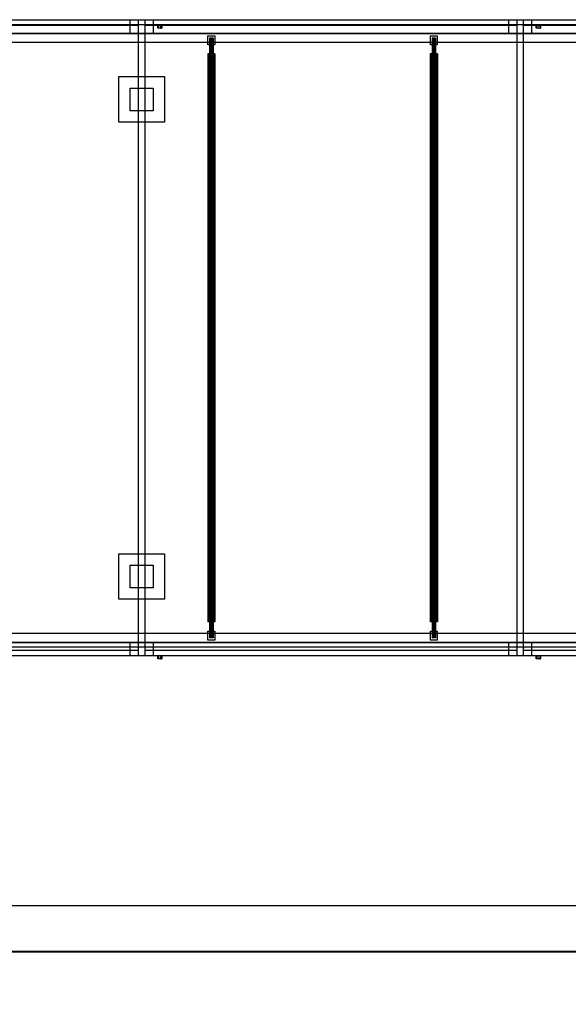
# Model space of a CAD drawing. Header units: millimetres. Extents: x -191664 to 191490, y -197311 to 10263.
# Drawn here: x 50514 to 52929, y -20972 to -16600 of the extents above; entities that cross this region are included whole.
import ezdxf

# ---------------------------------------------------------------- set-up
doc = ezdxf.new("R2010")
doc.units = ezdxf.units.MM
for name, color, linetype, lineweight in [('ACCESOS_PROPUESTOS', 30, 'Continuous', 0), ('COTAS_INSTALACION_P', 30, 'Continuous', 0), ('COTAS_O', 1, 'Continuous', 0), ('superior_secador', 7, 'Continuous', 0)]:
    doc.layers.add(name, color=color, linetype=linetype, lineweight=lineweight)
doc.dimstyles.new('PLANTA_100', dxfattribs={"dimtxt": 250, "dimasz": 150, "dimexe": 150, "dimexo": 80, "dimgap": 100, "dimtad": 1, "dimtih": 1, "dimtoh": 1, "dimdec": 1, "dimdsep": 46, "dimcen": 0.09, "dimclrd": 1, "dimclre": 1, "dimclrt": 1, "dimadec": 0, "dimazin": 0, "dimtfac": 1, "dimtdec": 4, "dimtofl": 0, "dimtmove": 0, "dimatfit": 3, "dimfxl": 1, "dimtolj": 1, "dimtzin": 0, "dimarcsym": 0})

# ---------------------------------------------------------------- blocks, each defined once
blk = doc.blocks.new('*D5')
at = {"layer": 'COTAS_INSTALACION_P', "color": 1, "lineweight": -2, "transparency": 16777216}
for p, q in [((-1000, -18080), (-1000, -25850)), ((60117.1, -18080), (60117.1, -25850)), ((-850, -25700), (59967.1, -25700))]:
    blk.add_line(p, q, dxfattribs=at)
at = {"layer": 'COTAS_INSTALACION_P', "color": 1, "transparency": 16777216}
for points in [[(-850, -25675), (-850, -25725), (-1000, -25700)], [(59967.1, -25675), (59967.1, -25725), (60117.1, -25700)]]:
    blk.add_solid(points, dxfattribs=at)
at = {"layer": 'Defpoints', "color": 0, "transparency": 16777216}
for p in [(-1000, -18000), (60117.1, -18000), (60117.1, -25700)]:
    blk.add_point(p, dxfattribs=at)
blk = doc.blocks.new('*D39')
at = {"layer": 'COTAS_O', "color": 1, "lineweight": -2, "transparency": 16777216}
for p, q in [((37717.1, -19480), (37717.1, -20850)), ((57717.1, -19480), (57717.1, -20850)), ((37867.1, -20700), (57567.1, -20700))]:
    blk.add_line(p, q, dxfattribs=at)
at = {"layer": 'COTAS_O', "color": 1, "transparency": 16777216}
for points in [[(37867.1, -20675), (37867.1, -20725), (37717.1, -20700)], [(57567.1, -20675), (57567.1, -20725), (57717.1, -20700)]]:
    blk.add_solid(points, dxfattribs=at)
at = {"layer": 'Defpoints', "color": 0, "transparency": 16777216}
for p in [(37717.1, -19400), (57717.1, -19400), (57717.1, -20700)]:
    blk.add_point(p, dxfattribs=at)

msp = doc.modelspace()

# ---------------------------------------------------------------- linework, layer by layer
at = {"layer": 'ACCESOS_PROPUESTOS'}
msp.add_line((60117.12, -20500), (-1000, -20500), dxfattribs=at)
at = {"layer": 'superior_secador', "color": 9, "true_color": 0xb8c6c1}
for p, q in [((37717.12, -16600), (57467.12, -16600)), ((51035.45, -16625), (51035.45, -19375)), ((51065.45, -19375), (51065.45, -16625)), ((52702.12, -16625), (52702.12, -19375)), ((52732.12, -19375), (52732.12, -16625)), ((57467.12, -19400), (37717.12, -19400))]:
    msp.add_line(p, q, dxfattribs=at)
at = {"layer": 'superior_secador', "color": 251, "true_color": 0x536a64}
for p, q in [((37717.12, -16600), (57717.12, -16600)), ((51000.45, -16660), (51000.45, -16600)), ((51000.45, -16600), (51100.45, -16600)), ((51100.45, -16600), (51100.45, -16660)), ((52667.12, -16660), (52667.12, -16600)), ((52667.12, -16600), (52767.12, -16600)), ((52767.12, -16600), (52767.12, -16660)), ((37717.12, -16620), (57717.12, -16620)), ((57717.12, -16660), (37717.12, -16660)), ((51100.45, -16660), (51000.45, -16660)), ((52767.12, -16660), (52667.12, -16660)), ((51000.45, -17000), (51000.45, -16900)), ((51000.45, -16900), (51100.45, -16900)), ((51100.45, -16900), (51100.45, -17000)), ((51100.45, -17000), (51000.45, -17000)), ((51000.45, -19100), (51000.45, -19000)), ((51000.45, -19000), (51100.45, -19000)), ((51100.45, -19000), (51100.45, -19100)), ((51100.45, -19100), (51000.45, -19100)), ((37717.12, -19340), (57717.12, -19340)), ((37717.12, -19360), (57717.12, -19360)), ((51000.45, -19400), (51000.45, -19340)), ((51000.45, -19340), (51100.45, -19340)), ((51100.45, -19340), (51100.45, -19400)), ((52667.12, -19400), (52667.12, -19340)), ((52667.12, -19340), (52767.12, -19340)), ((52767.12, -19340), (52767.12, -19400)), ((57717.12, -19400), (37717.12, -19400)), ((51100.45, -19400), (51000.45, -19400)), ((52767.12, -19400), (52667.12, -19400))]:
    msp.add_line(p, q, dxfattribs=at)
at = {"layer": 'superior_secador', "color": 254, "true_color": 0xd8e0dc}
for p, q in [((49398.78, -16600), (51035.45, -16600)), ((51035.45, -16600), (51035.45, -16625)), ((51065.45, -16625), (51065.45, -16600)), ((51065.45, -16600), (52702.12, -16600)), ((52702.12, -16600), (52702.12, -16625)), ((52732.12, -16625), (52732.12, -16600)), ((52732.12, -16600), (54368.78, -16600)), ((51035.45, -16625), (49398.78, -16625)), ((52702.12, -16625), (51065.45, -16625)), ((54368.78, -16625), (52732.12, -16625)), ((49398.78, -19375), (51035.45, -19375)), ((51035.45, -19400), (49398.78, -19400)), ((51035.45, -19375), (51035.45, -19400)), ((51065.45, -19400), (51065.45, -19375)), ((51065.45, -19375), (52702.12, -19375)), ((52702.12, -19400), (51065.45, -19400)), ((52702.12, -19375), (52702.12, -19400)), ((52732.12, -19400), (52732.12, -19375)), ((52732.12, -19375), (54368.78, -19375)), ((54368.78, -19400), (52732.12, -19400))]:
    msp.add_line(p, q, dxfattribs=at)
at = {"layer": 'superior_secador', "color": 43, "true_color": 0xe7bf45}
for p, q in [((51125.95, -16625), (51121.45, -16625)), ((51121.45, -16637), (51121.45, -16625)), ((51125.95, -16637), (51121.45, -16637)), ((51134.95, -16625), (51125.95, -16625)), ((51125.95, -16637), (51125.95, -16625)), ((51134.95, -16637), (51125.95, -16637)), ((51139.45, -16625), (51134.95, -16625)), ((51134.95, -16637), (51134.95, -16625)), ((51134.95, -16637), (51139.45, -16637)), ((51139.45, -16625), (51139.45, -16637)), ((52792.62, -16625), (52788.12, -16625)), ((52788.12, -16637), (52788.12, -16625)), ((52792.62, -16637), (52788.12, -16637)), ((52801.62, -16625), (52792.62, -16625)), ((52792.62, -16637), (52792.62, -16625)), ((52801.62, -16637), (52792.62, -16637)), ((52806.12, -16625), (52801.62, -16625)), ((52801.62, -16637), (52801.62, -16625)), ((52801.62, -16637), (52806.12, -16637)), ((52806.12, -16625), (52806.12, -16637)), ((51125.95, -19400), (51121.45, -19400)), ((51121.45, -19412), (51121.45, -19400)), ((51134.95, -19400), (51125.95, -19400)), ((51125.95, -19412), (51125.95, -19400)), ((51139.45, -19400), (51134.95, -19400)), ((51134.95, -19412), (51134.95, -19400)), ((51139.45, -19400), (51139.45, -19412)), ((52792.62, -19400), (52788.12, -19400)), ((52788.12, -19412), (52788.12, -19400)), ((52801.62, -19400), (52792.62, -19400)), ((52792.62, -19412), (52792.62, -19400)), ((52806.12, -19400), (52801.62, -19400)), ((52801.62, -19412), (52801.62, -19400)), ((52806.12, -19400), (52806.12, -19412)), ((51125.95, -19412), (51121.45, -19412)), ((51134.95, -19412), (51125.95, -19412)), ((51134.95, -19412), (51139.45, -19412)), ((52792.62, -19412), (52788.12, -19412)), ((52801.62, -19412), (52792.62, -19412)), ((52801.62, -19412), (52806.12, -19412))]:
    msp.add_line(p, q, dxfattribs=at)
at = {"layer": 'superior_secador', "color": 8, "true_color": 0x617680}
for p, q in [((38067.12, -16660), (57367.12, -16660)), ((57367.12, -16700), (38067.12, -16700)), ((51342.12, -16710), (51342.12, -16670)), ((51342.12, -16670), (51372.12, -16670)), ((51372.12, -16670), (51372.12, -16710)), ((52322.12, -16710), (52322.12, -16670)), ((52322.12, -16670), (52352.12, -16670)), ((52352.12, -16670), (52352.12, -16710)), ((51372.12, -16710), (51342.12, -16710)), ((52352.12, -16710), (52322.12, -16710)), ((38067.12, -19300), (57367.12, -19300)), ((51342.12, -19330), (51342.12, -19290)), ((51342.12, -19290), (51372.12, -19290)), ((51372.12, -19290), (51372.12, -19330)), ((52322.12, -19330), (52322.12, -19290)), ((52322.12, -19290), (52352.12, -19290)), ((52352.12, -19290), (52352.12, -19330)), ((57367.12, -19340), (38067.12, -19340)), ((51372.12, -19330), (51342.12, -19330)), ((52352.12, -19330), (52322.12, -19330))]:
    msp.add_line(p, q, dxfattribs=at)
at = {"layer": 'superior_secador', "color": 253, "true_color": 0xa4b0b5}
for p, q in [((51349.39, -16680), (51349.12, -16680)), ((51349.12, -16680), (51349.12, -19320)), ((51350.19, -16680), (51349.39, -16680)), ((51349.39, -16680), (51349.39, -19320)), ((51351.46, -16680), (51350.19, -16680)), ((51350.19, -16680), (51350.19, -19320)), ((51353.12, -16680), (51351.46, -16680)), ((51351.46, -16680), (51351.46, -19320)), ((51355.05, -16680), (51353.12, -16680)), ((51353.12, -16680), (51353.12, -19320)), ((51357.12, -16680), (51355.05, -16680)), ((51355.05, -16680), (51355.05, -19320)), ((51359.19, -16680), (51357.12, -16680)), ((51357.12, -16680), (51357.12, -19320)), ((51361.12, -16680), (51359.19, -16680)), ((51359.19, -16680), (51359.19, -19320)), ((51362.77, -16680), (51361.12, -16680)), ((51361.12, -16680), (51361.12, -19320)), ((51364.04, -16680), (51362.77, -16680)), ((51362.77, -16680), (51362.77, -19320)), ((51364.84, -16680), (51364.04, -16680)), ((51364.04, -16680), (51364.04, -19320)), ((51364.84, -16680), (51365.12, -16680)), ((51364.84, -16680), (51364.84, -19320)), ((51365.12, -19320), (51365.12, -16680)), ((52329.39, -16680), (52329.12, -16680)), ((52329.12, -16680), (52329.12, -19320)), ((52330.19, -16680), (52329.39, -16680)), ((52329.39, -16680), (52329.39, -19320)), ((52331.46, -16680), (52330.19, -16680)), ((52330.19, -16680), (52330.19, -19320)), ((52333.12, -16680), (52331.46, -16680)), ((52331.46, -16680), (52331.46, -19320)), ((52335.05, -16680), (52333.12, -16680)), ((52333.12, -16680), (52333.12, -19320)), ((52337.12, -16680), (52335.05, -16680)), ((52335.05, -16680), (52335.05, -19320)), ((52339.19, -16680), (52337.12, -16680)), ((52337.12, -16680), (52337.12, -19320)), ((52341.12, -16680), (52339.19, -16680)), ((52339.19, -16680), (52339.19, -19320)), ((52342.77, -16680), (52341.12, -16680)), ((52341.12, -16680), (52341.12, -19320)), ((52344.04, -16680), (52342.77, -16680)), ((52342.77, -16680), (52342.77, -19320)), ((52344.84, -16680), (52344.04, -16680)), ((52344.04, -16680), (52344.04, -19320)), ((52344.84, -16680), (52345.12, -16680)), ((52344.84, -16680), (52344.84, -19320)), ((52345.12, -19320), (52345.12, -16680)), ((51341.66, -16750), (51341.12, -16750)), ((51341.12, -16750), (51341.12, -19250)), ((51343.26, -16750), (51341.66, -16750)), ((51341.66, -16750), (51341.66, -19250)), ((51345.8, -16750), (51343.26, -16750)), ((51343.26, -16750), (51343.26, -19250)), ((51349.12, -16750), (51345.8, -16750)), ((51345.8, -16750), (51345.8, -19250)), ((51352.97, -16750), (51349.12, -16750)), ((51349.12, -16750), (51349.12, -19250)), ((51357.12, -16750), (51352.97, -16750)), ((51352.97, -16750), (51352.97, -19250)), ((51361.26, -16750), (51357.12, -16750)), ((51357.12, -16750), (51357.12, -19250)), ((51365.12, -16750), (51361.26, -16750)), ((51361.26, -16750), (51361.26, -19250)), ((51368.43, -16750), (51365.12, -16750)), ((51365.12, -16750), (51365.12, -19250)), ((51370.97, -16750), (51368.43, -16750)), ((51368.43, -16750), (51368.43, -19250)), ((51372.57, -16750), (51370.97, -16750)), ((51370.97, -16750), (51370.97, -19250)), ((51372.57, -16750), (51373.12, -16750)), ((51372.57, -16750), (51372.57, -19250)), ((51373.12, -19250), (51373.12, -16750)), ((52321.66, -16750), (52321.12, -16750)), ((52321.12, -16750), (52321.12, -19250)), ((52323.26, -16750), (52321.66, -16750)), ((52321.66, -16750), (52321.66, -19250)), ((52325.8, -16750), (52323.26, -16750)), ((52323.26, -16750), (52323.26, -19250)), ((52329.12, -16750), (52325.8, -16750)), ((52325.8, -16750), (52325.8, -19250)), ((52332.97, -16750), (52329.12, -16750)), ((52329.12, -16750), (52329.12, -19250)), ((52337.12, -16750), (52332.97, -16750)), ((52332.97, -16750), (52332.97, -19250)), ((52341.26, -16750), (52337.12, -16750)), ((52337.12, -16750), (52337.12, -19250)), ((52345.12, -16750), (52341.26, -16750)), ((52341.26, -16750), (52341.26, -19250)), ((52348.43, -16750), (52345.12, -16750)), ((52345.12, -16750), (52345.12, -19250)), ((52350.97, -16750), (52348.43, -16750)), ((52348.43, -16750), (52348.43, -19250)), ((52352.57, -16750), (52350.97, -16750)), ((52350.97, -16750), (52350.97, -19250)), ((52352.57, -16750), (52353.12, -16750)), ((52352.57, -16750), (52352.57, -19250)), ((52353.12, -19250), (52353.12, -16750)), ((51341.66, -19250), (51341.12, -19250)), ((51343.26, -19250), (51341.66, -19250)), ((51345.8, -19250), (51343.26, -19250)), ((51349.12, -19250), (51345.8, -19250)), ((51352.97, -19250), (51349.12, -19250)), ((51357.12, -19250), (51352.97, -19250)), ((51361.26, -19250), (51357.12, -19250)), ((51365.12, -19250), (51361.26, -19250)), ((51368.43, -19250), (51365.12, -19250)), ((51370.97, -19250), (51368.43, -19250)), ((51372.57, -19250), (51370.97, -19250)), ((51373.12, -19250), (51372.57, -19250)), ((52321.66, -19250), (52321.12, -19250)), ((52323.26, -19250), (52321.66, -19250)), ((52325.8, -19250), (52323.26, -19250)), ((52329.12, -19250), (52325.8, -19250)), ((52332.97, -19250), (52329.12, -19250)), ((52337.12, -19250), (52332.97, -19250)), ((52341.26, -19250), (52337.12, -19250)), ((52345.12, -19250), (52341.26, -19250)), ((52348.43, -19250), (52345.12, -19250)), ((52350.97, -19250), (52348.43, -19250)), ((52352.57, -19250), (52350.97, -19250)), ((52353.12, -19250), (52352.57, -19250)), ((51349.39, -19320), (51349.12, -19320)), ((51350.19, -19320), (51349.39, -19320)), ((51351.46, -19320), (51350.19, -19320)), ((51353.12, -19320), (51351.46, -19320)), ((51355.05, -19320), (51353.12, -19320)), ((51357.12, -19320), (51355.05, -19320)), ((51359.19, -19320), (51357.12, -19320)), ((51361.12, -19320), (51359.19, -19320)), ((51362.77, -19320), (51361.12, -19320)), ((51364.04, -19320), (51362.77, -19320)), ((51364.84, -19320), (51364.04, -19320)), ((51365.12, -19320), (51364.84, -19320)), ((52329.39, -19320), (52329.12, -19320)), ((52330.19, -19320), (52329.39, -19320)), ((52331.46, -19320), (52330.19, -19320)), ((52333.12, -19320), (52331.46, -19320)), ((52335.05, -19320), (52333.12, -19320)), ((52337.12, -19320), (52335.05, -19320)), ((52339.19, -19320), (52337.12, -19320)), ((52341.12, -19320), (52339.19, -19320)), ((52342.77, -19320), (52341.12, -19320)), ((52344.04, -19320), (52342.77, -19320)), ((52344.84, -19320), (52344.04, -19320)), ((52345.12, -19320), (52344.84, -19320))]:
    msp.add_line(p, q, dxfattribs=at)
at = {"layer": 'superior_secador', "color": 252, "true_color": 0x798e91}
for p, q in [((50950.45, -17050), (50950.45, -16850)), ((50950.45, -16850), (51150.45, -16850)), ((51150.45, -16850), (51150.45, -17050)), ((51150.45, -17050), (50950.45, -17050)), ((50950.45, -19150), (50950.45, -18950)), ((50950.45, -18950), (51150.45, -18950)), ((51150.45, -18950), (51150.45, -19150)), ((51150.45, -19150), (50950.45, -19150))]:
    msp.add_line(p, q, dxfattribs=at)

# ---------------------------------------------------------------- dimensions: what is measured, and where the dimension line sits
at = {"layer": 'COTAS_INSTALACION_P'}
dim = msp.add_aligned_dim(p1=(-1000, -18000), p2=(60117.12, -18000), distance=-7700, text='<> P', dimstyle='PLANTA_100', dxfattribs=at)
dim.commit()
dim.dimension.update_dxf_attribs({"geometry": '*D5', "text_midpoint": (29558.56, -25700)})
at = {"layer": 'COTAS_O'}
dim = msp.add_aligned_dim(p1=(37717.12, -19400), p2=(57717.12, -19400), distance=-1300, text='<> O', dimstyle='PLANTA_100', dxfattribs=at)
dim.commit()
dim.dimension.update_dxf_attribs({"geometry": '*D39', "text_midpoint": (47717.12, -20700)})

doc.saveas('drawing.dxf')
